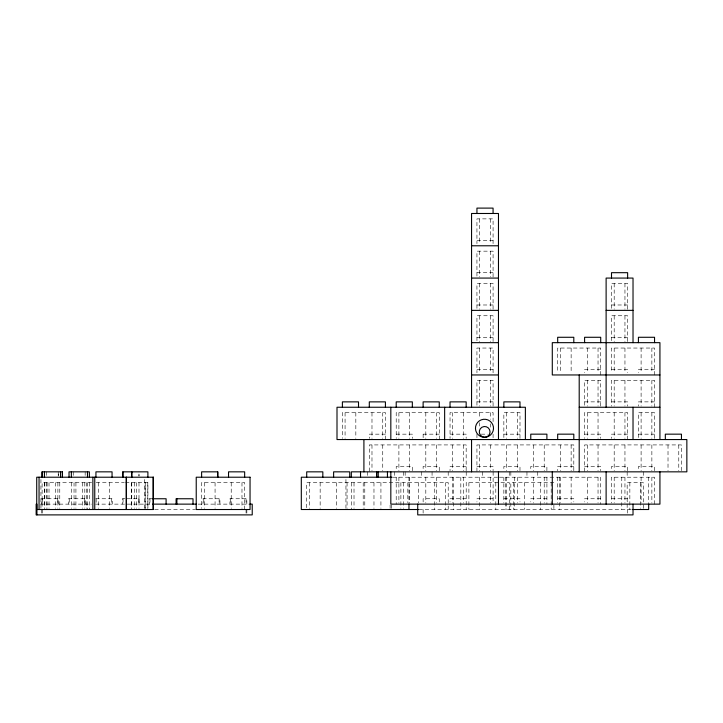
<?xml version="1.0" encoding="UTF-8"?>
<svg xmlns="http://www.w3.org/2000/svg" width="723" height="723" viewBox="0 0 723 723"><rect width="100%" height="100%" fill="white"/><g stroke="black" fill="none" stroke-linecap="round" stroke-linejoin="round"><path stroke-width="0.54" stroke-dasharray="3.62 2.71" d="M476.945 240.398L493.077 240.398M476.945 272.688L493.077 272.688M476.945 304.989L493.077 304.989M611.504 304.989L627.636 304.989M476.945 337.279L493.077 337.279M611.504 337.279L627.636 337.279M476.945 369.57L493.077 369.57M600.732 369.57L584.591 369.57L584.6 372.806M611.504 369.57L627.636 369.57L627.627 372.806M654.55 369.57L638.418 369.57L638.427 372.806M476.945 401.871L493.077 401.871M584.591 401.871L600.732 401.871M611.504 401.871L627.636 401.871L627.636 406.172M654.55 401.871L638.418 401.871L638.427 406.172M385.431 434.161L369.299 434.161L369.299 438.463M396.213 434.161L412.345 434.161L412.336 438.463M423.118 434.161L439.259 434.161M450.031 434.161L466.172 434.161L466.154 438.463M481.229 434.161L487.618 434.161M503.859 434.161L519.991 434.161M584.591 434.161L600.732 434.161L600.714 438.463M627.636 434.161L611.504 434.161L611.513 438.463M638.418 434.161L654.55 434.161M466.172 466.452L450.031 466.452L450.031 470.763M476.945 466.452L493.077 466.452L493.077 470.763M573.818 466.452L557.677 466.452L557.695 470.763M584.591 466.452L600.732 466.452L600.732 470.763M392.679 477.216L498.942 477.216M499.376 477.216L600.732 477.216L600.732 504.13M91.676 482.603L42.106 482.603L42.106 509.516M96.177 482.603L124.338 482.603M125.468 482.603L147.908 482.603L147.908 508.396M553.89 482.603L510.827 482.603L510.827 509.516M95.707 498.753L112.282 498.753L112.273 504.13M125.025 498.753L122.268 498.753L122.268 504.13M126.986 498.753L139.196 498.753L139.196 504.13M152.128 498.753L149.182 498.753L149.2 504.13M466.172 498.753L450.031 498.753L450.049 501.979M493.077 498.753L476.945 498.753L476.954 501.979M503.859 498.753L519.991 498.753L519.982 501.979M546.904 498.753L530.763 498.753L530.763 501.979M557.677 498.753L573.818 498.753L573.809 501.979M600.732 498.753L584.591 498.753L584.6 501.979M611.504 498.753L627.636 498.753L627.627 501.979M40.316 504.13L91.378 504.13M95.553 504.13L152.255 504.13M198.12 504.13L250.312 504.13M154.695 509.516L195.49 509.516M418.825 509.516L631.866 509.516M681.464 470.718L681.464 444.925L584.582 444.925L584.582 471.839M678.78 444.925L678.78 470.718M668.016 444.925L668.016 470.718M654.559 374.957L654.559 348.043L611.495 348.043L611.513 372.806M654.559 407.248L654.559 380.334L611.495 380.334L611.513 406.172M654.541 438.463L654.559 412.634L638.409 412.634L638.427 438.463M654.541 470.763L654.55 466.452L638.418 466.452L638.427 470.763M654.559 504.13L654.559 477.216L611.495 477.216L611.495 503.009M651.866 348.043L651.866 372.716M651.866 380.334L651.866 406.127M651.866 412.634L651.866 438.418M651.866 444.925L651.866 470.718M651.866 477.216L651.866 503.009M648.685 477.216L648.685 502.828M643.28 471.839L643.298 477.216M643.298 508.396L643.298 482.603L627.157 482.603L627.157 509.516M641.102 348.043L641.102 372.716M641.102 380.334L641.102 406.127M641.102 412.634L641.102 438.418M641.102 444.925L641.102 470.718M641.102 477.216L641.102 503.009M640.614 482.603L640.614 508.396M629.85 482.603L629.85 509.516M627.627 309.29L627.645 283.452L611.495 283.452L611.513 309.29M627.627 341.581L627.645 315.752L611.495 315.752L611.513 341.581M627.645 439.548L627.645 412.634L584.582 412.634L584.591 438.463M627.627 470.763L627.627 466.452L611.504 466.452L611.513 470.763M627.645 509.516L627.645 513.818M627.157 471.839L627.175 477.216M624.952 283.452L624.952 309.245M624.952 315.752L624.952 341.536M624.952 348.043L624.952 372.716M624.952 380.334L624.952 406.127M624.952 412.634L624.952 438.418M624.952 444.925L624.952 470.718M624.952 477.216L624.952 503.009M621.771 477.216L621.771 509.516M614.189 283.452L614.189 309.245M614.189 315.752L614.189 341.536M614.189 348.043L614.189 372.716M614.189 380.334L614.189 406.127M614.189 412.634L614.189 438.418M614.189 444.925L614.189 470.718M614.189 477.216L614.189 503.009M600.732 374.957L600.732 348.043L557.677 348.043L557.677 372.716M600.714 406.172L600.732 380.334L584.582 380.334L584.591 406.172M598.038 348.043L598.038 372.716M598.038 380.334L598.038 406.127M598.038 412.634L598.038 438.418M598.038 444.925L598.038 470.718M598.038 477.216L598.038 503.009M587.275 348.043L587.275 372.716M587.275 380.334L587.275 406.127M587.275 412.634L587.275 438.418M587.275 444.925L587.275 470.718M587.275 477.216L587.275 503.009M573.809 470.763L573.818 444.925L476.936 444.925L476.936 471.839M571.134 348.043L571.134 372.716M571.134 444.925L571.134 470.718M571.134 477.216L571.134 503.009M560.37 348.043L560.37 372.716M560.37 444.925L560.37 470.718M560.37 477.216L560.37 503.009M559.268 477.216L559.268 509.516M557.677 477.216L557.677 503.009M553.89 505.025L553.89 509.516M551.197 482.603L551.197 509.516M546.895 470.763L546.895 466.452L530.763 466.452L530.781 470.763M546.913 477.216L546.913 504.13M544.22 444.925L544.22 470.718M544.22 477.216L544.22 503.009M540.433 482.603L540.433 509.516M537.749 471.839L537.758 477.216M533.457 444.925L533.457 470.718M533.457 477.216L533.457 503.009M526.959 471.839L526.959 477.216M524.283 482.603L524.283 509.516M519.982 438.463L520 412.634L503.85 412.634L503.859 438.463M519.982 470.763L519.991 466.452L503.859 466.452L503.868 470.763M517.307 412.634L517.307 438.418M517.307 444.925L517.307 470.718M517.307 477.216L517.307 503.009M514.64 477.216L514.64 509.516M513.52 482.603L513.52 509.516M510.845 471.839L510.845 477.216M509.245 471.839L509.254 477.216M509.263 509.516L509.263 482.603L466.199 482.603L466.199 509.516M506.543 412.634L506.543 438.418M506.543 444.925L506.543 470.718M506.543 477.216L506.57 509.516M505.449 477.216L505.449 509.516M503.85 477.216L503.85 503.009M495.806 482.603L495.806 509.516M493.131 471.839L493.086 503.009M493.068 243.624L493.086 218.87L476.936 218.87L476.945 243.624M493.068 276.999L493.086 251.161L476.936 251.161L476.945 276.999M493.068 309.29L493.086 283.452L476.936 283.452L476.945 309.29M493.077 341.581L493.086 315.752L476.936 315.752L476.954 341.581M493.077 372.806L493.086 348.043L476.936 348.043L476.954 372.806M493.077 406.172L493.086 380.334L476.936 380.334L476.945 406.172M493.086 421.599L493.086 412.634L450.031 412.634L450.049 438.463M493.077 434.161L493.086 439.548M490.393 218.87L490.393 243.534M490.393 251.161L490.393 276.954M490.393 283.452L490.393 309.245M490.393 315.752L490.393 341.536M490.393 348.043L490.393 372.716M490.393 380.334L490.393 406.127M490.393 412.634L490.393 419.358M490.393 423.85L490.393 427.212M490.393 444.925L490.393 470.718M490.393 477.216L490.393 503.009M482.331 471.839L482.331 477.216M479.629 218.87L479.629 243.534M479.629 251.161L479.629 276.954M479.629 283.452L479.629 309.245M479.629 315.752L479.629 341.536M479.629 348.043L479.629 372.716M479.629 380.334L479.629 406.127M479.629 412.634L479.629 418.237M479.629 422.72L479.629 426.091M479.629 444.925L479.629 470.718M479.629 477.216L479.656 509.516M476.954 434.161L476.945 438.463M468.893 482.603L468.893 509.516M466.154 470.763L466.172 444.925L369.29 444.925L369.29 471.839M466.208 471.839L466.218 477.216M463.479 412.634L463.479 438.418M463.479 444.925L463.479 470.718M463.479 477.216L463.479 503.009M460.822 477.216L460.822 509.516M453.592 477.216L453.592 509.516M452.715 412.634L452.715 438.418M452.715 444.925L452.715 470.718M452.715 477.216L452.715 503.009M448.206 509.516L448.206 482.603L306.697 482.603L306.697 509.516M448.206 471.839L448.188 477.216M445.513 482.603L445.513 509.516M439.268 439.548L439.268 412.634L396.204 412.634L396.222 438.463M439.25 470.763L439.25 466.452L423.118 466.452L423.136 470.763M439.25 501.979L439.25 498.753L423.118 498.753L423.136 501.979M436.575 412.634L436.575 438.418M436.575 444.925L436.575 470.718M436.575 477.216L436.575 503.009M434.749 482.603L434.749 509.516M432.065 471.839L432.074 477.216M425.811 412.634L425.811 438.418M425.811 444.925L425.811 470.718M425.811 477.216L425.811 503.009M423.136 434.161L423.136 438.463M423.118 509.516L423.118 513.818M421.292 471.839L421.274 477.216M418.608 482.603L418.608 502.783M412.336 470.763L412.345 466.452L396.213 466.452L396.222 470.763M409.661 412.634L409.661 438.418M409.661 444.925L409.661 470.718M409.661 477.216L409.661 503.009M408.965 477.216L408.965 502.828M407.844 482.603L407.844 502.783M405.169 471.839L405.151 477.216M403.561 471.839L403.57 477.216M403.579 482.603L403.579 508.396M400.885 482.603L400.885 508.396M398.897 412.634L398.897 438.418M398.897 444.925L398.897 470.718M398.897 477.216L398.897 503.009M396.204 477.216L396.204 504.13M394.369 471.839L394.378 477.216M391.694 505.025L391.694 508.396M390.122 505.025L390.122 508.396M385.44 439.548L385.44 412.634L342.386 412.634L342.386 438.418M382.747 412.634L382.747 438.418M382.747 444.925L382.747 470.718M380.931 482.603L380.931 508.396M373.972 482.603L373.972 508.396M371.984 412.634L371.984 438.418M371.984 444.925L371.984 470.718M367.456 471.839L367.465 476.141M364.781 482.603L364.781 508.396M363.208 482.603L363.208 508.396M355.833 412.634L355.833 438.418M354.017 482.603L354.017 508.396M351.324 482.603L351.324 509.516M347.067 482.603L347.067 508.396M345.946 479.448L345.946 509.516M345.07 412.634L345.07 438.418M336.303 482.603L336.303 508.396M320.153 482.603L320.153 508.396M309.39 482.603L309.39 508.396M246.832 504.13L246.841 498.753L229.923 498.753L229.932 504.13M246.85 509.516L246.85 513.818M246.046 498.753L246.055 504.13M246.064 509.516L246.064 513.818M244.672 509.516L244.672 482.603L201.609 482.603L201.609 508.396M241.979 482.603L241.979 508.396M231.215 482.603L231.215 508.396M230.718 498.753L230.7 504.13M219.919 504.13L219.928 498.753L203.009 498.753L203.018 504.13M219.141 498.753L219.132 504.13M215.065 482.603L215.065 508.396M204.302 482.603L204.302 508.396M203.805 498.753L203.796 504.13M149.977 498.753L149.968 504.13M147.799 482.603L147.799 508.396M144.365 479.448L144.365 508.405M138.979 473.99L138.979 476.141L138.97 471.839M138.988 482.603L138.988 508.396M138.4 498.753L138.409 504.13M136.295 482.603L136.295 508.396M134.451 482.603L134.351 508.396M131.758 482.603L131.758 508.396M131.658 482.603L131.658 508.396M123.055 498.753L123.073 504.13M111.487 498.753L111.487 504.13M109.381 482.603L109.381 508.396M98.617 482.603L98.617 508.396M96.159 498.753L96.159 504.13M89.381 482.603L89.381 509.516M87.492 482.603L87.492 509.516M86.688 482.603L86.688 508.396M85.359 504.13L85.368 498.753L68.45 498.753L68.45 504.13M85.16 471.839L85.151 476.141M84.799 482.603L84.799 508.396M84.573 498.753L84.582 504.13M82.476 482.603L82.476 508.396M75.924 482.603L75.924 508.396M74.035 482.603L74.035 508.396M73.24 471.839L73.249 476.141M71.713 482.603L71.713 508.396M69.245 498.753L69.245 504.13M59.774 482.603L59.774 508.396M58.464 504.13L58.446 498.753L41.536 498.753L41.536 504.13M58.247 473.99L58.247 476.141M58.238 471.839L58.238 476.141M57.885 482.603L57.885 508.396M57.677 498.753L57.659 504.13M55.563 482.603L55.563 508.396M49.01 482.603L49.01 508.396M47.122 482.603L47.122 508.396M46.326 471.839L46.335 476.141M46.317 482.603L46.317 508.396M44.799 482.603L44.799 508.396M44.428 482.603L44.428 508.396M42.341 498.753L42.323 504.13M42.314 509.516L42.314 513.818M41.536 509.516L41.536 513.818M40.94 479.448L40.94 508.405M145.215 508.396L145.215 482.603L145.115 508.396"/><path stroke-width="1.08" d="M471.559 245.784L498.472 245.784M471.559 278.075L498.472 278.075M471.559 310.366L498.472 310.366M606.118 310.366L633.023 310.366M471.559 342.666L498.472 342.666M471.559 374.957L498.472 374.957M659.936 374.957L552.291 374.957L552.291 342.666L659.936 342.666L659.936 439.548M579.204 407.248L659.936 407.248M42.124 471.839L42.124 477.216L42.106 471.839L62.458 471.839L62.458 477.216L62.449 471.839M391.947 477.216L301.31 477.216L301.31 509.516L418.436 509.516M152.535 498.753L166.109 498.753L166.091 504.13M152.725 504.13L196.213 504.13M249.977 504.13L252.228 504.13L252.228 514.893L36.15 514.893L36.15 504.13M632.535 509.516L648.685 509.516L648.685 503.949M681.446 439.548L681.464 434.161L665.323 434.161L665.341 439.548M659.936 471.839L659.936 504.13L390.827 504.13L390.827 471.839M654.541 342.666L654.55 337.279L638.418 337.279L638.418 342.666M633.023 342.666L633.023 278.075L606.118 278.075L606.118 407.248M633.023 407.248L633.023 439.548M633.023 504.13L633.023 514.893L417.731 514.893L417.731 504.13M627.627 278.075L627.636 272.688L611.504 272.688L611.513 278.075M606.118 471.839L606.118 504.13M600.714 342.666L600.714 337.279L584.591 337.279L584.591 342.666M579.204 374.957L579.204 471.839M573.8 342.666L573.809 337.279L557.677 337.279L557.695 342.666M573.809 439.548L573.818 434.161L557.677 434.161L557.695 439.548M552.291 471.839L552.291 504.13M546.904 439.548L546.895 434.161L530.763 434.161L530.781 439.548M525.377 439.548L525.377 407.248L336.999 407.248L336.999 439.548L686.85 439.548L686.85 471.839L351.333 471.839L351.333 477.216M519.991 407.248L519.982 401.871L503.859 401.871L503.859 407.248M498.472 439.548L498.472 213.484L471.559 213.484L471.559 407.248M498.472 471.839L498.472 504.13M493.077 213.484L493.068 208.107L476.945 208.107L476.945 213.484M471.559 439.548L471.559 471.839M466.154 407.248L466.172 401.871L450.031 401.871L450.031 407.248M444.645 407.248L444.645 439.548M439.25 407.248L439.259 401.871L423.118 401.871L423.136 407.248M412.336 407.248L412.345 401.871L396.213 401.871L396.213 407.248M408.965 503.949L408.965 509.516M390.827 407.248L390.827 439.548M387.438 471.839L387.447 477.216M385.431 407.248L385.422 401.871L369.299 401.871L369.299 407.248M378.246 471.839L378.256 477.216M363.913 439.548L363.913 471.839M360.524 471.839L360.533 477.216M358.509 407.248L358.509 401.871L342.386 401.871L342.404 407.248M349.751 477.216L349.733 471.839L333.61 471.839L333.628 477.216M322.829 477.216L322.838 471.839L306.706 471.839L306.715 477.216M244.654 477.216L244.663 471.839L228.531 471.839L228.54 477.216M217.75 477.216L217.75 471.839L201.618 471.839L201.618 477.216M217.74 471.839L217.74 477.216M193.005 504.13L193.014 498.753L176.096 498.753L176.105 504.13M176.882 498.753L176.891 504.13M153.186 477.216L153.186 509.516M147.899 477.216L147.89 471.839L122.847 471.839L122.847 477.216M131.767 477.216L131.776 471.839L131.658 477.216M126.38 477.216L126.38 509.516M126.272 477.216L126.272 509.516M122.856 471.839L122.856 477.216M112.056 477.216L112.056 471.839L95.933 471.839L95.933 477.216M94.758 477.216L94.758 509.516M92.869 477.216L92.869 509.516M89.372 477.216L89.363 471.839L69.019 471.839L69.037 477.216M87.474 471.839L87.483 477.216M71.36 471.839L71.351 477.216M60.56 471.839L60.56 477.216M44.446 471.839L44.437 477.216M39.051 477.216L39.051 509.516M36.936 504.13L36.936 514.893M486.651 437.035L484.311 437.298A9.028 9.028 0 0 1 476.385 424.293A9.028 9.028 0 0 1 491.513 422.603A9.028 9.028 0 0 1 486.651 437.035M153.285 477.216L36.719 477.216L36.719 509.516L153.285 509.516L153.285 477.216M250.05 477.216L196.231 477.216L196.231 509.516L250.05 509.516L250.05 477.216M376.665 477.216L376.665 471.839L376.647 477.216M481.979 436.538A5.368 5.368 0 0 0 490.04 431.884A5.368 5.368 0 0 0 481.979 427.23A5.368 5.368 0 0 0 481.979 436.538"/></g></svg>
